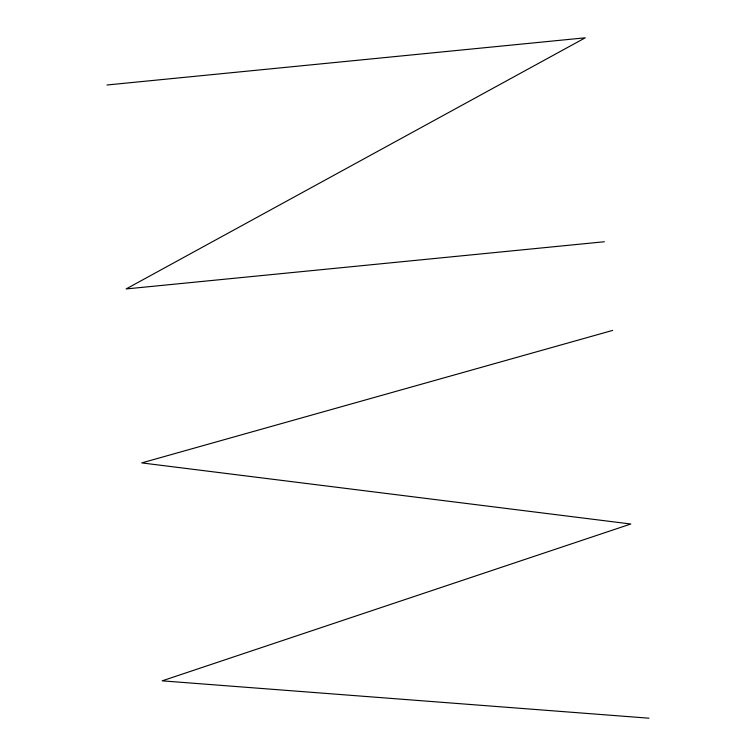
<?xml version="1.0" encoding="UTF-8"?>
<svg xmlns="http://www.w3.org/2000/svg" width="756" height="756" viewBox="0 0 756 756"><rect width="100%" height="100%" fill="white"/><g stroke="black" fill="none" stroke-linecap="round" stroke-linejoin="round"><path stroke-width="1.13" d="M612.672 330.4L141.741 462.899L630.806 524.002L162.162 680.844L648.998 718.2M107.002 84.993L585.267 37.8L126.11 288.943L604.365 241.75"/></g></svg>
